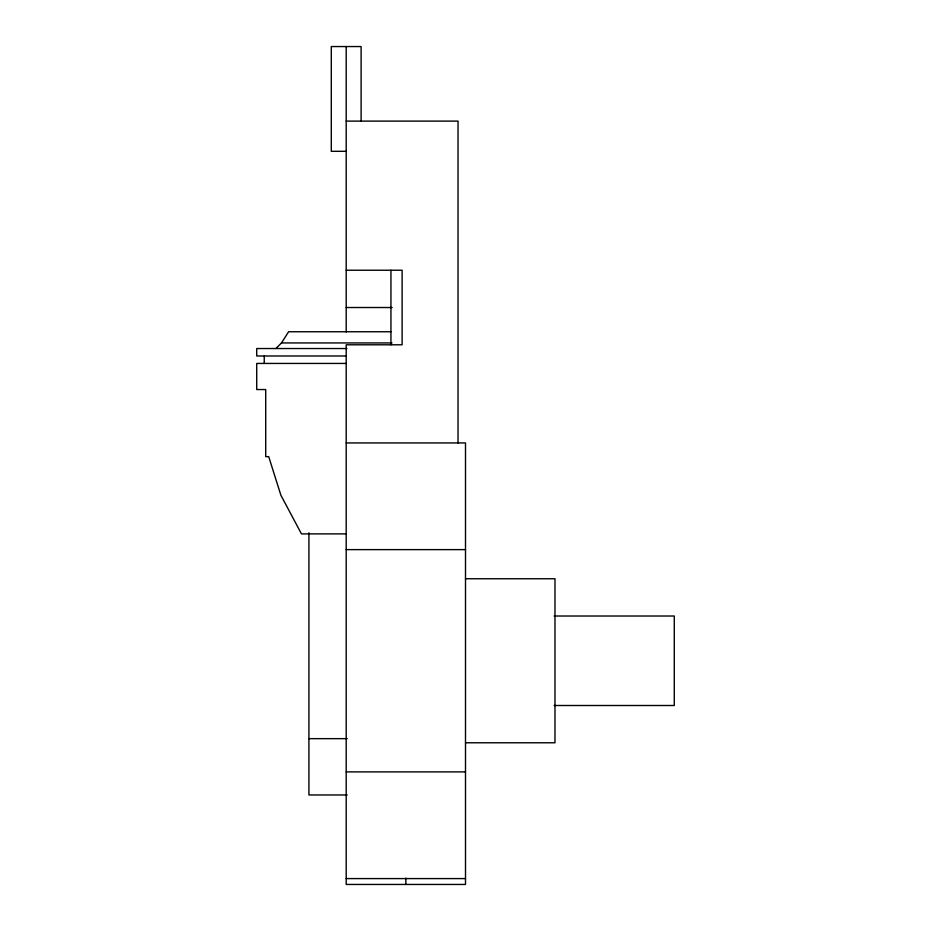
<?xml version="1.0" encoding="UTF-8"?>
<svg xmlns="http://www.w3.org/2000/svg" width="931" height="931" viewBox="0 0 931 931"><rect width="100%" height="100%" fill="white"/><g stroke="black" fill="none" stroke-linecap="round" stroke-linejoin="round"><path stroke-width="1.4" d="M275.913 348.531L281.488 342.934L288.622 331.75L390.915 331.75M346.204 121.111L458.04 121.111L458.04 442.935M346.204 151.311L331.285 151.311L331.285 46.55L361.112 46.55L361.112 121.111M346.204 270.234L402.122 270.234L402.122 344.796L346.204 344.796L346.204 884.45L465.5 884.45L465.5 442.935L346.204 442.935M346.204 307.521L392.184 307.521M281.488 342.934L391.998 342.934M346.926 348.531L256.723 348.531L256.723 355.991L346.204 355.991M346.204 363.439L256.723 363.439L256.723 389.542L265.719 389.542L265.719 456.644L268.71 456.644L280.894 495.269L301.458 533.882L346.204 533.882M346.204 549.627L465.5 549.627M465.5 578.745L554.981 578.745L554.981 742.775L465.5 742.775M554.108 616.019L674.277 616.019L674.277 705.5L554.108 705.5M308.917 738.655L347.263 738.655M346.204 771.892L465.5 771.892M347.263 794.969L308.917 794.969L308.917 532.765M346.204 878.585L465.5 878.585M405.846 878.096L405.846 884.45M390.939 270.234L390.939 344.796M346.204 46.55L346.204 332.006M264.241 355.991L264.241 363.439"/></g></svg>
